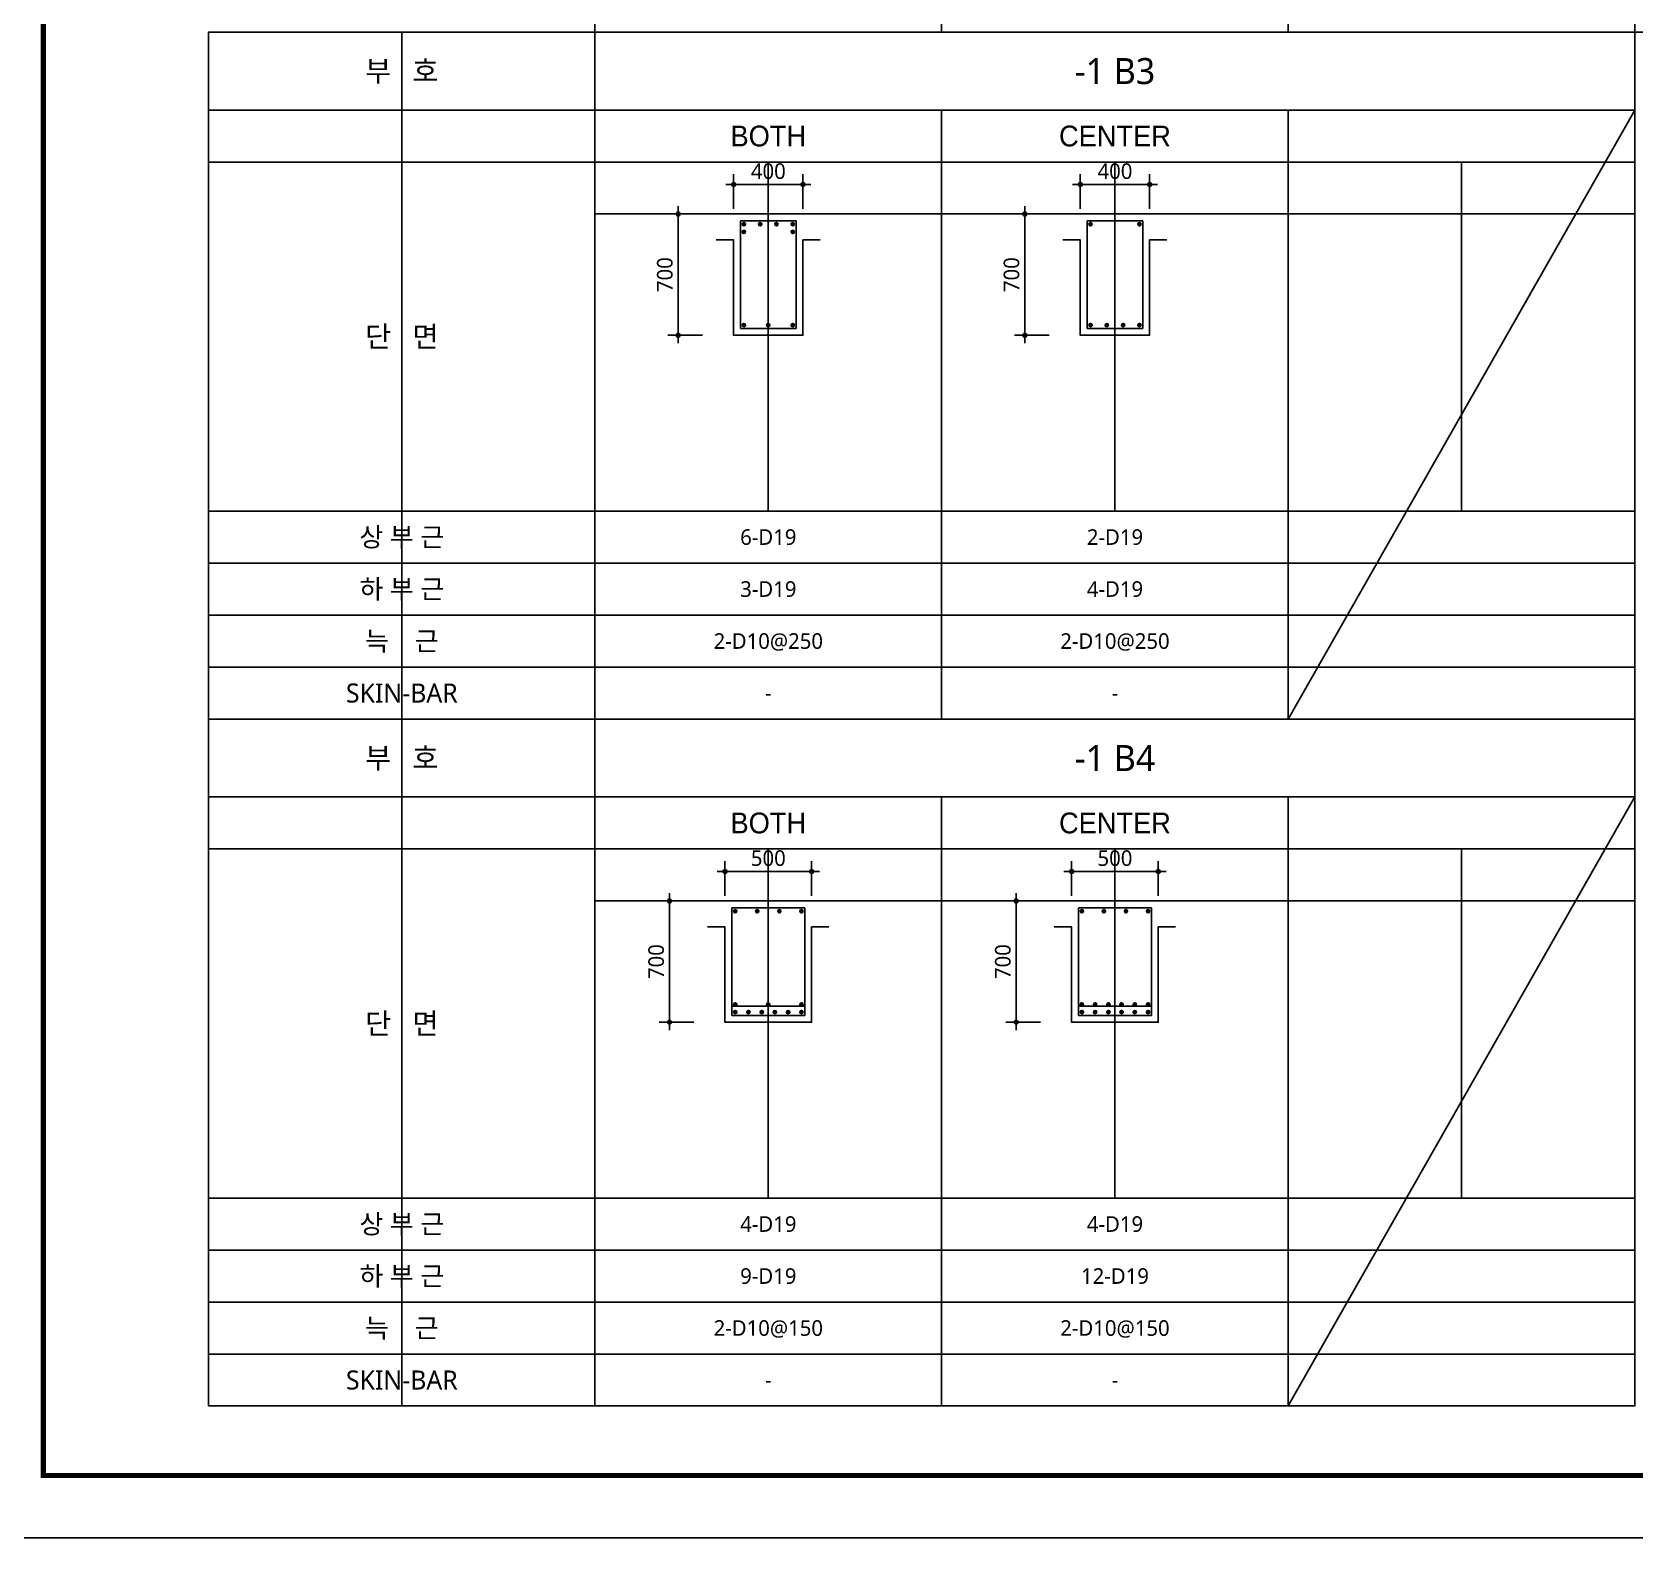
# Model space of a CAD drawing. Header units: millimetres. Extents: x 0 to 252030, y -124740 to 196020.
# Drawn here: x 25705 to 34953, y 89100 to 97790 of the extents above; entities that cross this region are included whole.
import ezdxf
from ezdxf.enums import TextEntityAlignment as Align

# ---------------------------------------------------------------- set-up
doc = ezdxf.new("R2010")
doc.units = ezdxf.units.MM
doc.header["$LTSCALE"] = 30
doc.layers.get('DEFPOINTS').update_dxf_attribs({"color": 142})
for name, color, linetype in [('0-SEC1', 3, 'Continuous'), ('CON', 2, 'Continuous'), ('DIM', 7, 'Continuous'), ('ETC', 7, 'Continuous'), ('S-철근', 3, 'Continuous'), ('SHEET', 7, 'Continuous'), ('TXT', 3, 'Continuous'), ('XR-FORM_(도룡동)$0$Sheet', 7, 'Continuous')]:
    doc.layers.add(name, color=color, linetype=linetype)
doc.styles.get("Standard").update_dxf_attribs({"font": 'malgun.ttf'})
doc.styles.add('돋움', font='Dotum.ttf')
doc.styles.add('맑은 고딕', font='malgun.ttf')
doc.dimstyles.new('30NDIM', dxfattribs={"dimscale": 50, "dimtxt": 3, "dimasz": 1.5, "dimexe": 2, "dimexo": 6, "dimgap": 1, "dimtad": 1, "dimdec": 0, "dimrnd": 0.25, "dimzin": 0, "dimdsep": 46, "dimtxsty": 'Standard', "dimblk": 'Z_DOT', "dimcen": 5, "dimclrd": 256, "dimclre": 256, "dimclrt": 3, "dimadec": 0, "dimazin": 0, "dimtm": 1e-09, "dimtfac": 1, "dimtdec": 0, "dimtix": 1, "dimtmove": 2, "dimatfit": 1, "dimldrblk": 'Z_DOT', "dimfxl": 1, "dimtolj": 1, "dimtzin": 0, "dimarcsym": 0})

# ---------------------------------------------------------------- blocks, each defined once
blk = doc.blocks.new('XR-FORM_(도룡동)$0$S')
at = {"layer": 'XR-FORM_(도룡동)$0$Sheet', "const_width": 100}
blk.add_lwpolyline([(1850, 57950), (82250, 57950), (82250, 1200), (1850, 1200)], close=True, dxfattribs=at)
blk = doc.blocks.new('XR-FORM_(도룡동)', base_point=(101.33, -56114.51))
at = {"layer": 'DEFPOINTS'}
blk.add_lwpolyline([(0, 0), (420, 0), (420, 297), (0, 297)], close=True, dxfattribs=at)
at = {"xscale": 0.005, "yscale": 0.005, "zscale": 0.005}
blk.add_blockref('XR-FORM_(도룡동)$0$S', (-0.25, 0), dxfattribs=at)
blk = doc.blocks.new('*U160')
at = {"layer": 'DEFPOINTS'}
for p, q in [((-1114.5, 5286), (-1114.5, 1321.5)), ((-2229, 4536), (0, 4536))]:
    blk.add_line(p, q, dxfattribs=at)
at = {"layer": 'SHEET'}
blk.add_line((-2229, 4836), (0, 4836), dxfattribs=at)
at = {"layer": 'SHEET', "color": 6}
for p, q in [((-2229, 2521.5), (0, 2521.5)), ((-2229, 2221.5), (0, 2221.5)), ((-2229, 1921.5), (0, 1921.5)), ((-2229, 1621.5), (0, 1621.5))]:
    blk.add_line(p, q, dxfattribs=at)
at = {"layer": 'SHEET'}
blk.add_lwpolyline([(0, 5286), (-2229, 5286), (-2229, 1321.5), (0, 1321.5)], close=True, dxfattribs=at)
at = {"layer": 'TXT', "style": '맑은 고딕'}
for s, height, p in [('부   호', 120, (-1114.5, 5061)), ('단   면', 120, (-1114.5, 3528.7)), ('상 부 근', 110, (-1114.5, 2371.5)), ('하 부 근', 110, (-1114.5, 2071.5)), ('늑    근', 110, (-1114.5, 1771.5)), ('SKIN-BAR', 110, (-1114.5, 1471.5))]:
    blk.add_text(s, height=height, dxfattribs=at).set_placement(p, align=Align.MIDDLE_CENTER)
blk = doc.blocks.new('4등분')
at = {"layer": 'DEFPOINTS'}
for p, q in [((1000, 3214.5), (1000, 1200)), ((3000, 3214.5), (3000, 1200)), ((5000, 3214.5), (5000, 1200)), ((0, 2914.5), (6000, 2914.5))]:
    blk.add_line(p, q, dxfattribs=at)
at = {"layer": 'SHEET'}
blk.add_line((0, 3514.5), (6000, 3514.5), dxfattribs=at)
at = {"layer": 'SHEET', "color": 6}
for p, q in [((2000, 3514.5), (2000, 0)), ((4000, 3514.5), (4000, 0)), ((0, 3214.5), (6000, 3214.5)), ((0, 1200), (6000, 1200)), ((0, 900), (6000, 900)), ((0, 600), (6000, 600)), ((0, 300), (6000, 300))]:
    blk.add_line(p, q, dxfattribs=at)
at = {"layer": 'SHEET'}
blk.add_lwpolyline([(6000, 3964.5), (0, 3964.5), (0, 0), (6000, 0)], close=True, dxfattribs=at)
blk = doc.blocks.new('Z_DOT')
at = {"layer": 'DIM', "color": 0}
for p, q in [((-1, 0), (1, 0)), ((0, -1), (0, 1))]:
    blk.add_line(p, q, dxfattribs=at)
for radius in [0.25, 0.125]:
    blk.add_circle((0, 0), radius, dxfattribs=at)
blk = doc.blocks.new('*D773')
at = {"layer": 'DEFPOINTS', "color": 0, "transparency": 16777216}
for p in [(30153, 96910.7), (29753, 96590.5), (30153, 96590.5)]:
    blk.add_point(p, dxfattribs=at)
at = {"layer": 'DIM', "lineweight": -2, "transparency": 16777216}
for p, q in [((29753, 96770.5), (29753, 96970.7)), ((30153, 96770.5), (30153, 96970.7)), ((29798, 96910.7), (30108, 96910.7))]:
    blk.add_line(p, q, dxfattribs=at)
at = {"layer": 'DIM', "lineweight": -2, "transparency": 16777216, "xscale": 45, "yscale": 45, "zscale": 45, "rotation": 180}
blk.add_blockref('Z_DOT', (29753, 96910.7), dxfattribs=at)
at = {"layer": 'DIM', "lineweight": -2, "transparency": 16777216, "xscale": 45, "yscale": 45, "zscale": 45}
blk.add_blockref('Z_DOT', (30153, 96910.7), dxfattribs=at)
at = {"layer": 'DIM', "color": 3, "transparency": 16777216, "insert": (29953, 96987.1), "char_height": 90, "attachment_point": 5}
blk.add_mtext('\\A1;400', dxfattribs=at)
blk = doc.blocks.new('*D774')
at = {"layer": 'DEFPOINTS', "color": 0, "transparency": 16777216}
for p in [(29432.8, 96740.5), (29753, 96740.5), (29753, 96040.5)]:
    blk.add_point(p, dxfattribs=at)
at = {"layer": 'DIM', "lineweight": -2, "transparency": 16777216}
for p, q in [((29573, 96740.5), (29372.8, 96740.5)), ((29432.8, 96085.5), (29432.8, 96695.5)), ((29573, 96040.5), (29372.8, 96040.5))]:
    blk.add_line(p, q, dxfattribs=at)
at = {"layer": 'DIM', "lineweight": -2, "transparency": 16777216, "xscale": 45, "yscale": 45, "zscale": 45}
for p, rotation in [((29432.8, 96740.5), 90), ((29432.8, 96040.5), 270)]:
    blk.add_blockref('Z_DOT', p, dxfattribs=dict(at, rotation=rotation))
at = {"layer": 'DIM', "color": 3, "transparency": 16777216, "insert": (29356.4, 96390.5), "char_height": 90, "attachment_point": 5, "rotation": 90}
blk.add_mtext('\\A1;700', dxfattribs=at)
blk = doc.blocks.new('*D775')
at = {"layer": 'DEFPOINTS', "color": 0, "transparency": 16777216}
for p in [(32153, 96910.7), (31753, 96590.5), (32153, 96590.5)]:
    blk.add_point(p, dxfattribs=at)
at = {"layer": 'DIM', "lineweight": -2, "transparency": 16777216}
for p, q in [((31753, 96770.5), (31753, 96970.7)), ((32153, 96770.5), (32153, 96970.7)), ((31798, 96910.7), (32108, 96910.7))]:
    blk.add_line(p, q, dxfattribs=at)
at = {"layer": 'DIM', "lineweight": -2, "transparency": 16777216, "xscale": 45, "yscale": 45, "zscale": 45, "rotation": 180}
blk.add_blockref('Z_DOT', (31753, 96910.7), dxfattribs=at)
at = {"layer": 'DIM', "lineweight": -2, "transparency": 16777216, "xscale": 45, "yscale": 45, "zscale": 45}
blk.add_blockref('Z_DOT', (32153, 96910.7), dxfattribs=at)
at = {"layer": 'DIM', "color": 3, "transparency": 16777216, "insert": (31953, 96987.1), "char_height": 90, "attachment_point": 5}
blk.add_mtext('\\A1;400', dxfattribs=at)
blk = doc.blocks.new('*D776')
at = {"layer": 'DEFPOINTS', "color": 0, "transparency": 16777216}
for p in [(31432.8, 96740.5), (31753, 96740.5), (31753, 96040.5)]:
    blk.add_point(p, dxfattribs=at)
at = {"layer": 'DIM', "lineweight": -2, "transparency": 16777216}
for p, q in [((31573, 96740.5), (31372.8, 96740.5)), ((31432.8, 96085.5), (31432.8, 96695.5)), ((31573, 96040.5), (31372.8, 96040.5))]:
    blk.add_line(p, q, dxfattribs=at)
at = {"layer": 'DIM', "lineweight": -2, "transparency": 16777216, "xscale": 45, "yscale": 45, "zscale": 45}
for p, rotation in [((31432.8, 96740.5), 90), ((31432.8, 96040.5), 270)]:
    blk.add_blockref('Z_DOT', p, dxfattribs=dict(at, rotation=rotation))
at = {"layer": 'DIM', "color": 3, "transparency": 16777216, "insert": (31356.4, 96390.5), "char_height": 90, "attachment_point": 5, "rotation": 90}
blk.add_mtext('\\A1;700', dxfattribs=at)
blk = doc.blocks.new('*D785')
at = {"layer": 'DEFPOINTS', "color": 0, "transparency": 16777216}
for p in [(30203, 92946.2), (29703, 92626), (30203, 92626)]:
    blk.add_point(p, dxfattribs=at)
at = {"layer": 'DIM', "lineweight": -2, "transparency": 16777216}
for p, q in [((29703, 92806), (29703, 93006.2)), ((29748, 92946.2), (30158, 92946.2)), ((30203, 92806), (30203, 93006.2))]:
    blk.add_line(p, q, dxfattribs=at)
at = {"layer": 'DIM', "lineweight": -2, "transparency": 16777216, "xscale": 45, "yscale": 45, "zscale": 45, "rotation": 180}
blk.add_blockref('Z_DOT', (29703, 92946.2), dxfattribs=at)
at = {"layer": 'DIM', "lineweight": -2, "transparency": 16777216, "xscale": 45, "yscale": 45, "zscale": 45}
blk.add_blockref('Z_DOT', (30203, 92946.2), dxfattribs=at)
at = {"layer": 'DIM', "color": 3, "transparency": 16777216, "insert": (29953, 93022.6), "char_height": 90, "attachment_point": 5}
blk.add_mtext('\\A1;500', dxfattribs=at)
blk = doc.blocks.new('*D786')
at = {"layer": 'DEFPOINTS', "color": 0, "transparency": 16777216}
for p in [(29382.8, 92776), (29703, 92776), (29703, 92076)]:
    blk.add_point(p, dxfattribs=at)
at = {"layer": 'DIM', "lineweight": -2, "transparency": 16777216}
for p, q in [((29523, 92776), (29322.8, 92776)), ((29382.8, 92121), (29382.8, 92731)), ((29523, 92076), (29322.8, 92076))]:
    blk.add_line(p, q, dxfattribs=at)
at = {"layer": 'DIM', "lineweight": -2, "transparency": 16777216, "xscale": 45, "yscale": 45, "zscale": 45}
for p, rotation in [((29382.8, 92776), 90), ((29382.8, 92076), 270)]:
    blk.add_blockref('Z_DOT', p, dxfattribs=dict(at, rotation=rotation))
at = {"layer": 'DIM', "color": 3, "transparency": 16777216, "insert": (29306.4, 92426), "char_height": 90, "attachment_point": 5, "rotation": 90}
blk.add_mtext('\\A1;700', dxfattribs=at)
blk = doc.blocks.new('*D787')
at = {"layer": 'DEFPOINTS', "color": 0, "transparency": 16777216}
for p in [(32203, 92946.2), (31703, 92626), (32203, 92626)]:
    blk.add_point(p, dxfattribs=at)
at = {"layer": 'DIM', "lineweight": -2, "transparency": 16777216}
for p, q in [((31703, 92806), (31703, 93006.2)), ((31748, 92946.2), (32158, 92946.2)), ((32203, 92806), (32203, 93006.2))]:
    blk.add_line(p, q, dxfattribs=at)
at = {"layer": 'DIM', "lineweight": -2, "transparency": 16777216, "xscale": 45, "yscale": 45, "zscale": 45, "rotation": 180}
blk.add_blockref('Z_DOT', (31703, 92946.2), dxfattribs=at)
at = {"layer": 'DIM', "lineweight": -2, "transparency": 16777216, "xscale": 45, "yscale": 45, "zscale": 45}
blk.add_blockref('Z_DOT', (32203, 92946.2), dxfattribs=at)
at = {"layer": 'DIM', "color": 3, "transparency": 16777216, "insert": (31953, 93022.6), "char_height": 90, "attachment_point": 5}
blk.add_mtext('\\A1;500', dxfattribs=at)
blk = doc.blocks.new('*D788')
at = {"layer": 'DEFPOINTS', "color": 0, "transparency": 16777216}
for p in [(31382.8, 92776), (31703, 92776), (31703, 92076)]:
    blk.add_point(p, dxfattribs=at)
at = {"layer": 'DIM', "lineweight": -2, "transparency": 16777216}
for p, q in [((31523, 92776), (31322.8, 92776)), ((31382.8, 92121), (31382.8, 92731)), ((31523, 92076), (31322.8, 92076))]:
    blk.add_line(p, q, dxfattribs=at)
at = {"layer": 'DIM', "lineweight": -2, "transparency": 16777216, "xscale": 45, "yscale": 45, "zscale": 45}
for p, rotation in [((31382.8, 92776), 90), ((31382.8, 92076), 270)]:
    blk.add_blockref('Z_DOT', p, dxfattribs=dict(at, rotation=rotation))
at = {"layer": 'DIM', "color": 3, "transparency": 16777216, "insert": (31306.4, 92426), "char_height": 90, "attachment_point": 5, "rotation": 90}
blk.add_mtext('\\A1;700', dxfattribs=at)

msp = doc.modelspace()

# ---------------------------------------------------------------- hatches: boundary and pattern name
at = {"layer": 'S-철근'}
h = msp.add_hatch(color=256, dxfattribs=at)
edge = h.paths.add_edge_path()
edge.add_arc((29812.08013, 96681.41992), 9.55, 0, 180)
edge.add_arc((29812.08013, 96681.41992), 9.55, 180, 360)
h = msp.add_hatch(color=256, dxfattribs=at)
edge = h.paths.add_edge_path()
edge.add_arc((29812.08013, 96637.31992), 9.55, 0, 180)
edge.add_arc((29812.08013, 96637.31992), 9.55, 180, 360)
h = msp.add_hatch(color=256, dxfattribs=at)
edge = h.paths.add_edge_path()
edge.add_arc((29906.0268, 96681.41992), 9.55, 0, 180)
edge.add_arc((29906.0268, 96681.41992), 9.55, 180, 360)
h = msp.add_hatch(color=256, dxfattribs=at)
edge = h.paths.add_edge_path()
edge.add_arc((29999.97347, 96681.41992), 9.55, 0, 180)
edge.add_arc((29999.97347, 96681.41992), 9.55, 180, 360)
h = msp.add_hatch(color=256, dxfattribs=at)
edge = h.paths.add_edge_path()
edge.add_arc((30093.92013, 96681.41992), 9.55, 0, 180)
edge.add_arc((30093.92013, 96681.41992), 9.55, 180, 360)
h = msp.add_hatch(color=256, dxfattribs=at)
edge = h.paths.add_edge_path()
edge.add_arc((30093.92013, 96637.31992), 9.55, 0, 180)
edge.add_arc((30093.92013, 96637.31992), 9.55, 180, 360)
h = msp.add_hatch(color=256, dxfattribs=at)
edge = h.paths.add_edge_path()
edge.add_arc((31812.08013, 96681.41992), 9.55, 0, 180)
edge.add_arc((31812.08013, 96681.41992), 9.55, 180, 360)
h = msp.add_hatch(color=256, dxfattribs=at)
edge = h.paths.add_edge_path()
edge.add_arc((32093.92013, 96681.41992), 9.55, 0, 180)
edge.add_arc((32093.92013, 96681.41992), 9.55, 180, 360)
h = msp.add_hatch(color=256, dxfattribs=at)
edge = h.paths.add_edge_path()
edge.add_arc((29812.08013, 96099.57992), 9.55, 0, 180)
edge.add_arc((29812.08013, 96099.57992), 9.55, 180, 360)
h = msp.add_hatch(color=256, dxfattribs=at)
edge = h.paths.add_edge_path()
edge.add_arc((29953.00013, 96099.57992), 9.55, 0, 180)
edge.add_arc((29953.00013, 96099.57992), 9.55, 180, 360)
h = msp.add_hatch(color=256, dxfattribs=at)
edge = h.paths.add_edge_path()
edge.add_arc((30093.92013, 96099.57992), 9.55, 0, 180)
edge.add_arc((30093.92013, 96099.57992), 9.55, 180, 360)
h = msp.add_hatch(color=256, dxfattribs=at)
edge = h.paths.add_edge_path()
edge.add_arc((31812.08013, 96099.57992), 9.55, 0, 180)
edge.add_arc((31812.08013, 96099.57992), 9.55, 180, 360)
h = msp.add_hatch(color=256, dxfattribs=at)
edge = h.paths.add_edge_path()
edge.add_arc((31906.0268, 96099.57992), 9.55, 0, 180)
edge.add_arc((31906.0268, 96099.57992), 9.55, 180, 360)
h = msp.add_hatch(color=256, dxfattribs=at)
edge = h.paths.add_edge_path()
edge.add_arc((31999.97347, 96099.57992), 9.55, 0, 180)
edge.add_arc((31999.97347, 96099.57992), 9.55, 180, 360)
h = msp.add_hatch(color=256, dxfattribs=at)
edge = h.paths.add_edge_path()
edge.add_arc((32093.92013, 96099.57992), 9.55, 0, 180)
edge.add_arc((32093.92013, 96099.57992), 9.55, 180, 360)
h = msp.add_hatch(color=256, dxfattribs=at)
edge = h.paths.add_edge_path()
edge.add_arc((29762.08013, 92716.91992), 9.55, 0, 180)
edge.add_arc((29762.08013, 92716.91992), 9.55, 180, 360)
h = msp.add_hatch(color=256, dxfattribs=at)
edge = h.paths.add_edge_path()
edge.add_arc((29889.36013, 92716.91992), 9.55, 0, 180)
edge.add_arc((29889.36013, 92716.91992), 9.55, 180, 360)
h = msp.add_hatch(color=256, dxfattribs=at)
edge = h.paths.add_edge_path()
edge.add_arc((30016.64013, 92716.91992), 9.55, 0, 180)
edge.add_arc((30016.64013, 92716.91992), 9.55, 180, 360)
h = msp.add_hatch(color=256, dxfattribs=at)
edge = h.paths.add_edge_path()
edge.add_arc((30143.92013, 92716.91992), 9.55, 0, 180)
edge.add_arc((30143.92013, 92716.91992), 9.55, 180, 360)
h = msp.add_hatch(color=256, dxfattribs=at)
edge = h.paths.add_edge_path()
edge.add_arc((31762.08013, 92716.91992), 9.55, 0, 180)
edge.add_arc((31762.08013, 92716.91992), 9.55, 180, 360)
h = msp.add_hatch(color=256, dxfattribs=at)
edge = h.paths.add_edge_path()
edge.add_arc((31889.36013, 92716.91992), 9.55, 0, 180)
edge.add_arc((31889.36013, 92716.91992), 9.55, 180, 360)
h = msp.add_hatch(color=256, dxfattribs=at)
edge = h.paths.add_edge_path()
edge.add_arc((32016.64013, 92716.91992), 9.55, 0, 180)
edge.add_arc((32016.64013, 92716.91992), 9.55, 180, 360)
h = msp.add_hatch(color=256, dxfattribs=at)
edge = h.paths.add_edge_path()
edge.add_arc((32143.92013, 92716.91992), 9.55, 0, 180)
edge.add_arc((32143.92013, 92716.91992), 9.55, 180, 360)
h = msp.add_hatch(color=256, dxfattribs=at)
edge = h.paths.add_edge_path()
edge.add_arc((29762.08013, 92179.17992), 9.55, 0, 180)
edge.add_arc((29762.08013, 92179.17992), 9.55, 180, 360)
h = msp.add_hatch(color=256, dxfattribs=at)
edge = h.paths.add_edge_path()
edge.add_arc((29762.08013, 92135.07992), 9.55, 0, 180)
edge.add_arc((29762.08013, 92135.07992), 9.55, 180, 360)
h = msp.add_hatch(color=256, dxfattribs=at)
edge = h.paths.add_edge_path()
edge.add_arc((29838.44813, 92135.07992), 9.55, 0, 180)
edge.add_arc((29838.44813, 92135.07992), 9.55, 180, 360)
h = msp.add_hatch(color=256, dxfattribs=at)
edge = h.paths.add_edge_path()
edge.add_arc((29914.81613, 92135.07992), 9.55, 0, 180)
edge.add_arc((29914.81613, 92135.07992), 9.55, 180, 360)
h = msp.add_hatch(color=256, dxfattribs=at)
edge = h.paths.add_edge_path()
edge.add_arc((29953.00013, 92179.17992), 9.55, 0, 180)
edge.add_arc((29953.00013, 92179.17992), 9.55, 180, 360)
h = msp.add_hatch(color=256, dxfattribs=at)
edge = h.paths.add_edge_path()
edge.add_arc((29991.18413, 92135.07992), 9.55, 0, 180)
edge.add_arc((29991.18413, 92135.07992), 9.55, 180, 360)
h = msp.add_hatch(color=256, dxfattribs=at)
edge = h.paths.add_edge_path()
edge.add_arc((30067.55213, 92135.07992), 9.55, 0, 180)
edge.add_arc((30067.55213, 92135.07992), 9.55, 180, 360)
h = msp.add_hatch(color=256, dxfattribs=at)
edge = h.paths.add_edge_path()
edge.add_arc((30143.92013, 92179.17992), 9.55, 0, 180)
edge.add_arc((30143.92013, 92179.17992), 9.55, 180, 360)
h = msp.add_hatch(color=256, dxfattribs=at)
edge = h.paths.add_edge_path()
edge.add_arc((30143.92013, 92135.07992), 9.55, 0, 180)
edge.add_arc((30143.92013, 92135.07992), 9.55, 180, 360)
h = msp.add_hatch(color=256, dxfattribs=at)
edge = h.paths.add_edge_path()
edge.add_arc((31762.08013, 92179.17992), 9.55, 0, 180)
edge.add_arc((31762.08013, 92179.17992), 9.55, 180, 360)
h = msp.add_hatch(color=256, dxfattribs=at)
edge = h.paths.add_edge_path()
edge.add_arc((31762.08013, 92135.07992), 9.55, 0, 180)
edge.add_arc((31762.08013, 92135.07992), 9.55, 180, 360)
h = msp.add_hatch(color=256, dxfattribs=at)
edge = h.paths.add_edge_path()
edge.add_arc((31838.44813, 92179.17992), 9.55, 0, 180)
edge.add_arc((31838.44813, 92179.17992), 9.55, 180, 360)
h = msp.add_hatch(color=256, dxfattribs=at)
edge = h.paths.add_edge_path()
edge.add_arc((31838.44813, 92135.07992), 9.55, 0, 180)
edge.add_arc((31838.44813, 92135.07992), 9.55, 180, 360)
h = msp.add_hatch(color=256, dxfattribs=at)
edge = h.paths.add_edge_path()
edge.add_arc((31914.81613, 92179.17992), 9.55, 0, 180)
edge.add_arc((31914.81613, 92179.17992), 9.55, 180, 360)
h = msp.add_hatch(color=256, dxfattribs=at)
edge = h.paths.add_edge_path()
edge.add_arc((31914.81613, 92135.07992), 9.55, 0, 180)
edge.add_arc((31914.81613, 92135.07992), 9.55, 180, 360)
h = msp.add_hatch(color=256, dxfattribs=at)
edge = h.paths.add_edge_path()
edge.add_arc((31991.18413, 92179.17992), 9.55, 0, 180)
edge.add_arc((31991.18413, 92179.17992), 9.55, 180, 360)
h = msp.add_hatch(color=256, dxfattribs=at)
edge = h.paths.add_edge_path()
edge.add_arc((31991.18413, 92135.07992), 9.55, 0, 180)
edge.add_arc((31991.18413, 92135.07992), 9.55, 180, 360)
h = msp.add_hatch(color=256, dxfattribs=at)
edge = h.paths.add_edge_path()
edge.add_arc((32067.55213, 92179.17992), 9.55, 0, 180)
edge.add_arc((32067.55213, 92179.17992), 9.55, 180, 360)
h = msp.add_hatch(color=256, dxfattribs=at)
edge = h.paths.add_edge_path()
edge.add_arc((32067.55213, 92135.07992), 9.55, 0, 180)
edge.add_arc((32067.55213, 92135.07992), 9.55, 180, 360)
h = msp.add_hatch(color=256, dxfattribs=at)
edge = h.paths.add_edge_path()
edge.add_arc((32143.92013, 92179.17992), 9.55, 0, 180)
edge.add_arc((32143.92013, 92179.17992), 9.55, 180, 360)
h = msp.add_hatch(color=256, dxfattribs=at)
edge = h.paths.add_edge_path()
edge.add_arc((32143.92013, 92135.07992), 9.55, 0, 180)
edge.add_arc((32143.92013, 92135.07992), 9.55, 180, 360)

# ---------------------------------------------------------------- linework, layer by layer
at = {"layer": 'CON', "color": 8}
for p, q in [((29653.00013, 96740.49992), (30253.00013, 96740.49992)), ((31653.00013, 96740.49992), (32253.00013, 96740.49992)), ((29603.00013, 92775.99992), (30303.00013, 92775.99992)), ((31603.00013, 92775.99992), (32303.00013, 92775.99992))]:
    msp.add_line(p, q, dxfattribs=at)
for points in [[(30253.00013, 96590.49992), (30153.00013, 96590.49992), (30153.00013, 96040.49992), (29753.00013, 96040.49992), (29753.00013, 96590.49992), (29653.00013, 96590.49992)], [(32253.00013, 96590.49992), (32153.00013, 96590.49992), (32153.00013, 96040.49992), (31753.00013, 96040.49992), (31753.00013, 96590.49992), (31653.00013, 96590.49992)], [(30303.00013, 92625.99992), (30203.00013, 92625.99992), (30203.00013, 92075.99992), (29703.00013, 92075.99992), (29703.00013, 92625.99992), (29603.00013, 92625.99992)], [(32303.00013, 92625.99992), (32203.00013, 92625.99992), (32203.00013, 92075.99992), (31703.00013, 92075.99992), (31703.00013, 92625.99992), (31603.00013, 92625.99992)]]:
    msp.add_lwpolyline(points, dxfattribs=at)
at = {"layer": 'ETC', "color": 8}
for p, q in [((29743.00013, 92169.62992), (30163.00013, 92169.62992)), ((31743.00013, 92169.62992), (32163.00013, 92169.62992))]:
    msp.add_line(p, q, dxfattribs=at)
at = {"layer": 'S-철근'}
for points in [[(29793.00013, 96080.49992), (29793.00013, 96700.49992), (30113.00013, 96700.49992), (30113.00013, 96080.49992), (29793.00013, 96080.49992)], [(31793.00013, 96080.49992), (31793.00013, 96700.49992), (32113.00013, 96700.49992), (32113.00013, 96080.49992), (31793.00013, 96080.49992)], [(29743.00013, 92115.99992), (29743.00013, 92735.99992), (30163.00013, 92735.99992), (30163.00013, 92115.99992), (29743.00013, 92115.99992)], [(31743.00013, 92115.99992), (31743.00013, 92735.99992), (32163.00013, 92735.99992), (32163.00013, 92115.99992), (31743.00013, 92115.99992)]]:
    msp.add_lwpolyline(points, dxfattribs=at)
for centre in [(29812.08013, 96681.41992), (29812.08013, 96637.31992), (29906.0268, 96681.41992), (29999.97347, 96681.41992), (30093.92013, 96681.41992), (30093.92013, 96637.31992), (31812.08013, 96681.41992), (32093.92013, 96681.41992), (29812.08013, 96099.57992), (29953.00013, 96099.57992), (30093.92013, 96099.57992), (31812.08013, 96099.57992), (31906.0268, 96099.57992), (31999.97347, 96099.57992), (32093.92013, 96099.57992), (29762.08013, 92716.91992), (29889.36013, 92716.91992), (30016.64013, 92716.91992), (30143.92013, 92716.91992), (31762.08013, 92716.91992), (31889.36013, 92716.91992), (32016.64013, 92716.91992), (32143.92013, 92716.91992), (29762.08013, 92179.17992), (29762.08013, 92135.07992), (29838.44813, 92135.07992), (29914.81613, 92135.07992), (29953.00013, 92179.17992), (29991.18413, 92135.07992), (30067.55213, 92135.07992), (30143.92013, 92179.17992), (30143.92013, 92135.07992), (31762.08013, 92179.17992), (31762.08013, 92135.07992), (31838.44813, 92179.17992), (31838.44813, 92135.07992), (31914.81613, 92179.17992), (31914.81613, 92135.07992), (31991.18413, 92179.17992), (31991.18413, 92135.07992), (32067.55213, 92179.17992), (32067.55213, 92135.07992), (32143.92013, 92179.17992), (32143.92013, 92135.07992)]:
    msp.add_circle(centre, 9.55, dxfattribs=at)
at = {"layer": 'SHEET'}
for p, q in [((34953.00013, 97340.49992), (32953.00013, 93825.99992)), ((34953.00013, 93375.99992), (32953.00013, 89861.49992))]:
    msp.add_line(p, q, dxfattribs=at)

# ---------------------------------------------------------------- block references
for name, p in [('4등분', (28953.00013, 97790.49992)), ('4등분', (34953.00013, 97790.49992)), ('*U160', (28953.00013, 92504.49992)), ('4등분', (28953.00013, 93825.99992)), ('*U160', (28953.00013, 88539.99992)), ('4등분', (28953.00013, 89861.49992))]:
    msp.add_blockref(name, p)
at = {"layer": '0-SEC1', "xscale": 60, "yscale": 60, "zscale": 60}
msp.add_blockref('XR-FORM_(도룡동)', (31310.02429, -3277770.57868), dxfattribs=at)

# ---------------------------------------------------------------- texts
at = {"layer": 'TXT', "color": 2, "style": '맑은 고딕'}
for s, p in [('-1 B3', (31953.00013, 97565.49992)), ('-1 B4', (31953.00013, 93600.99992))]:
    msp.add_text(s, height=150, dxfattribs=at).set_placement(p, align=Align.MIDDLE_CENTER)
at = {"layer": 'TXT'}
for s, height, style, p in [('BOTH', 120, '돋움', (29953.00013, 97190.49992)), ('CENTER', 120, '돋움', (31953.00013, 97190.49992)), ('6-D19', 90, '맑은 고딕', (29953.00013, 94875.99992)), ('2-D19', 90, '맑은 고딕', (31953.00013, 94875.99992)), ('3-D19', 90, '맑은 고딕', (29953.00013, 94575.99992)), ('4-D19', 90, '맑은 고딕', (31953.00013, 94575.99992)), ('2-D10@250', 90, '맑은 고딕', (29953.00013, 94275.99992)), ('2-D10@250', 90, '맑은 고딕', (31953.00013, 94275.99992)), ('-', 90, '맑은 고딕', (29953.00013, 93975.99992)), ('-', 90, '맑은 고딕', (31953.00013, 93975.99992)), ('BOTH', 120, '돋움', (29953.00013, 93225.99992)), ('CENTER', 120, '돋움', (31953.00013, 93225.99992)), ('4-D19', 90, '맑은 고딕', (29953.00013, 90911.49992)), ('4-D19', 90, '맑은 고딕', (31953.00013, 90911.49992)), ('9-D19', 90, '맑은 고딕', (29953.00013, 90611.49992)), ('12-D19', 90, '맑은 고딕', (31953.00013, 90611.49992)), ('2-D10@150', 90, '맑은 고딕', (29953.00013, 90311.49992)), ('2-D10@150', 90, '맑은 고딕', (31953.00013, 90311.49992)), ('-', 90, '맑은 고딕', (29953.00013, 90011.49992)), ('-', 90, '맑은 고딕', (31953.00013, 90011.49992))]:
    msp.add_text(s, height=height, dxfattribs=dict(at, style=style)).set_placement(p, align=Align.MIDDLE_CENTER)

# ---------------------------------------------------------------- dimensions: what is measured, and where the dimension line sits
at = {"layer": 'DIM'}
for base, p1, p2, picture, middle in [((30153.00013, 96910.65148), (29753.00013, 96590.49992), (30153.00013, 96590.49992), '*D773', (29953.00013, 96987.14945)), ((32153.00013, 96910.65148), (31753.00013, 96590.49992), (32153.00013, 96590.49992), '*D775', (31953.00013, 96987.14945)), ((30203.00013, 92946.15148), (29703.00013, 92625.99992), (30203.00013, 92625.99992), '*D785', (29953.00013, 93022.64945)), ((32203.00013, 92946.15148), (31703.00013, 92625.99992), (32203.00013, 92625.99992), '*D787', (31953.00013, 93022.64945))]:
    dim = msp.add_linear_dim(base=base, p1=p1, p2=p2, dimstyle='30NDIM', override={"dimscale": 30, "dimtxsty": 'Standard'}, dxfattribs=at)
    dim.commit()
    dim.dimension.update_dxf_attribs({"geometry": picture, "text_midpoint": middle})
for base, p1, p2, picture, middle in [((29432.84857, 96740.49992), (29753.00013, 96040.49992), (29753.00013, 96740.49992), '*D774', (29356.3506, 96390.49992)), ((31432.84857, 96740.49992), (31753.00013, 96040.49992), (31753.00013, 96740.49992), '*D776', (31356.3506, 96390.49992)), ((29382.84857, 92775.99992), (29703.00013, 92075.99992), (29703.00013, 92775.99992), '*D786', (29306.3506, 92425.99992)), ((31382.84857, 92775.99992), (31703.00013, 92075.99992), (31703.00013, 92775.99992), '*D788', (31306.3506, 92425.99992))]:
    dim = msp.add_linear_dim(base=base, p1=p1, p2=p2, angle=90, dimstyle='30NDIM', override={"dimscale": 30, "dimtxsty": 'Standard'}, dxfattribs=at)
    dim.commit()
    dim.dimension.update_dxf_attribs({"geometry": picture, "text_midpoint": middle})

doc.saveas('drawing.dxf')
